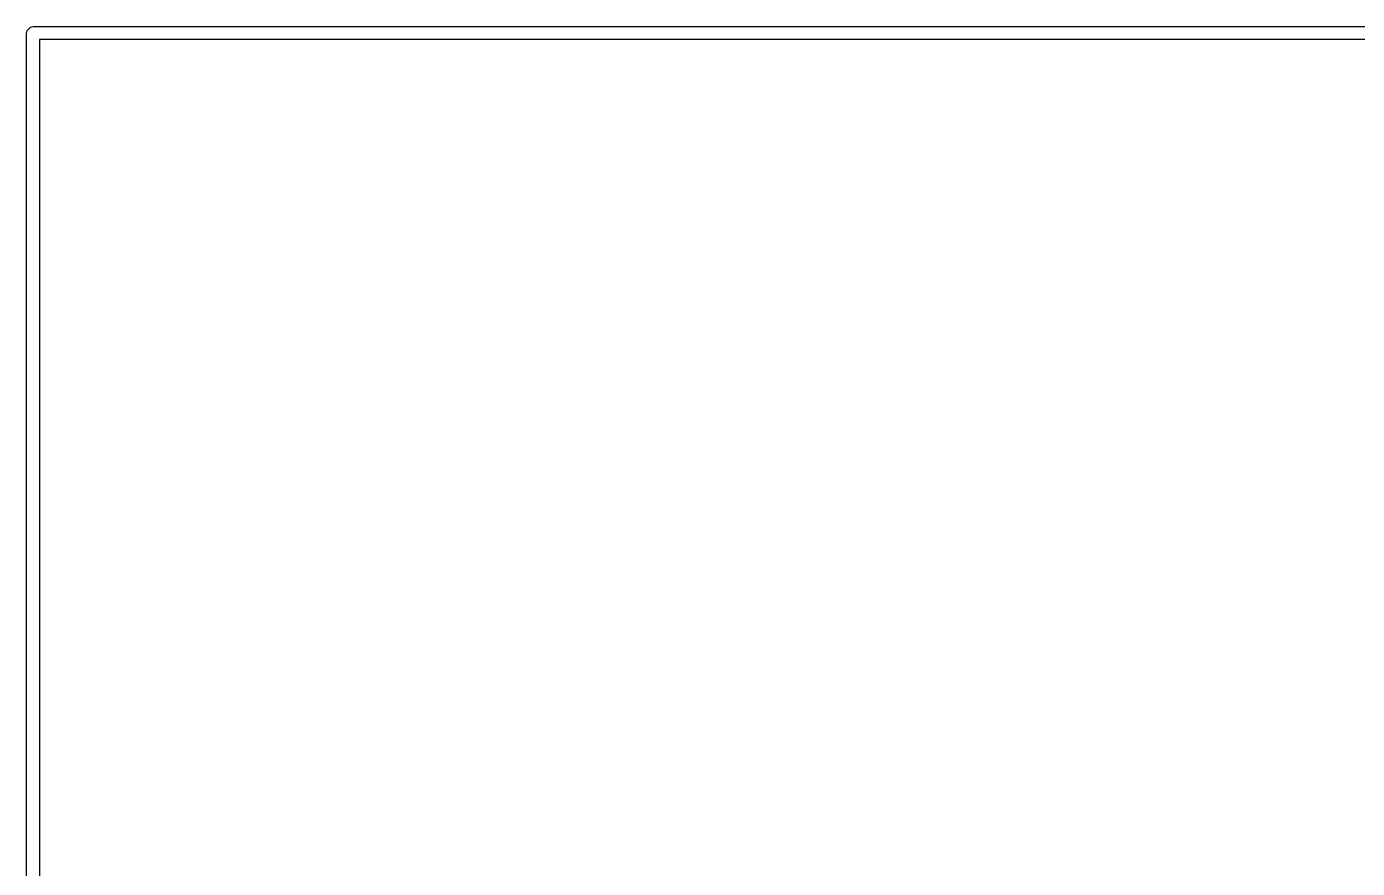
# Model space of a CAD drawing. Header units: inches. Extents: x 0.31 to 2.98, y 0.29 to 1.78.
# Drawn here: x 0.6669 to 1.0692, y 1.4435 to 1.698 of the extents above; entities that cross this region are included whole.
import ezdxf

# ---------------------------------------------------------------- set-up
doc = ezdxf.new("R2010")
doc.units = ezdxf.units.IN
doc.header["$MEASUREMENT"] = 0
doc.layers.add('BLACK', color=250, linetype='CONTINUOUS')

msp = doc.modelspace()

# ---------------------------------------------------------------- linework, layer by layer
at = {"layer": 'BLACK', "linetype": 'CONTINUOUS'}
for p, q in [((0.66708, 1.69682), (0.66814, 1.69788)), ((0.66814, 1.69788), (0.6689, 1.69803)), ((0.6689, 1.69803), (2.40118, 1.69803)), ((0.66693, 1.69606), (0.66708, 1.69682)), ((0.66693, 0.49528), (0.66693, 1.69606)), ((0.67087, 1.69409), (0.67087, 0.49724)), ((2.39921, 1.69409), (0.67087, 1.69409))]:
    msp.add_line(p, q, dxfattribs=at)

doc.saveas('drawing.dxf')
